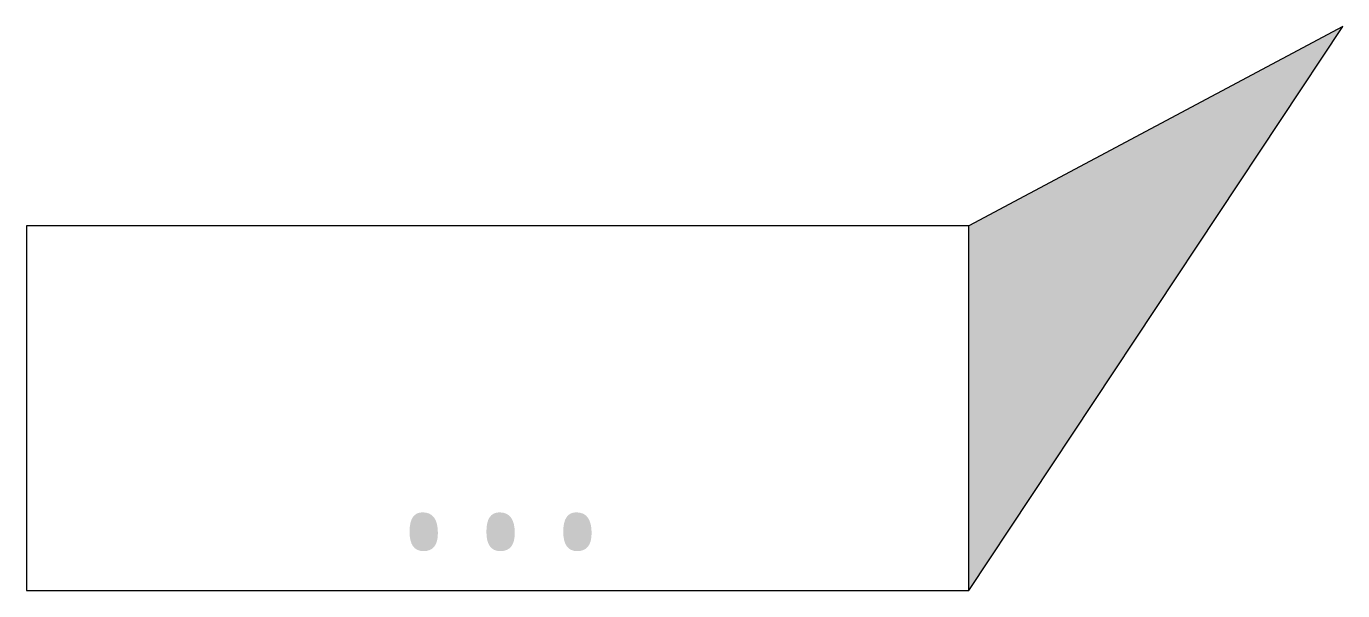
# Model space of a CAD drawing. Extents: x -8.66 to 0, y -3.71 to 0.
import ezdxf
from ezdxf.enums import TextEntityAlignment as Align

# ---------------------------------------------------------------- set-up
doc = ezdxf.new("R2010")
doc.units = 0
doc.header["$LTSCALE"] = 0.2
doc.styles.add('NLCS-ISO', font='NLCS-ISO.ttf')

msp = doc.modelspace()

# ---------------------------------------------------------------- linework, layer by layer
for p, q in [((0, 0), (-2.4607, -1.3124)), ((-2.4607, -3.7132), (0, 0)), ((-8.6642, -1.3124), (-8.6642, -3.7132)), ((-2.4607, -1.3124), (-8.6642, -1.3124)), ((-2.4607, -3.7132), (-2.4607, -1.3124)), ((-8.6642, -3.7132), (-2.4607, -3.7132))]:
    msp.add_line(p, q)
msp.add_solid([(-2.4607, -1.3124), (0, 0), (-2.4607, -3.7132)])

# ---------------------------------------------------------------- texts
at = {"style": 'NLCS-ISO'}
msp.add_attdef('...', text='...', height=1.8, dxfattribs=at).set_placement((-5.5427, -2.553), align=Align.MIDDLE)

doc.saveas('drawing.dxf')
